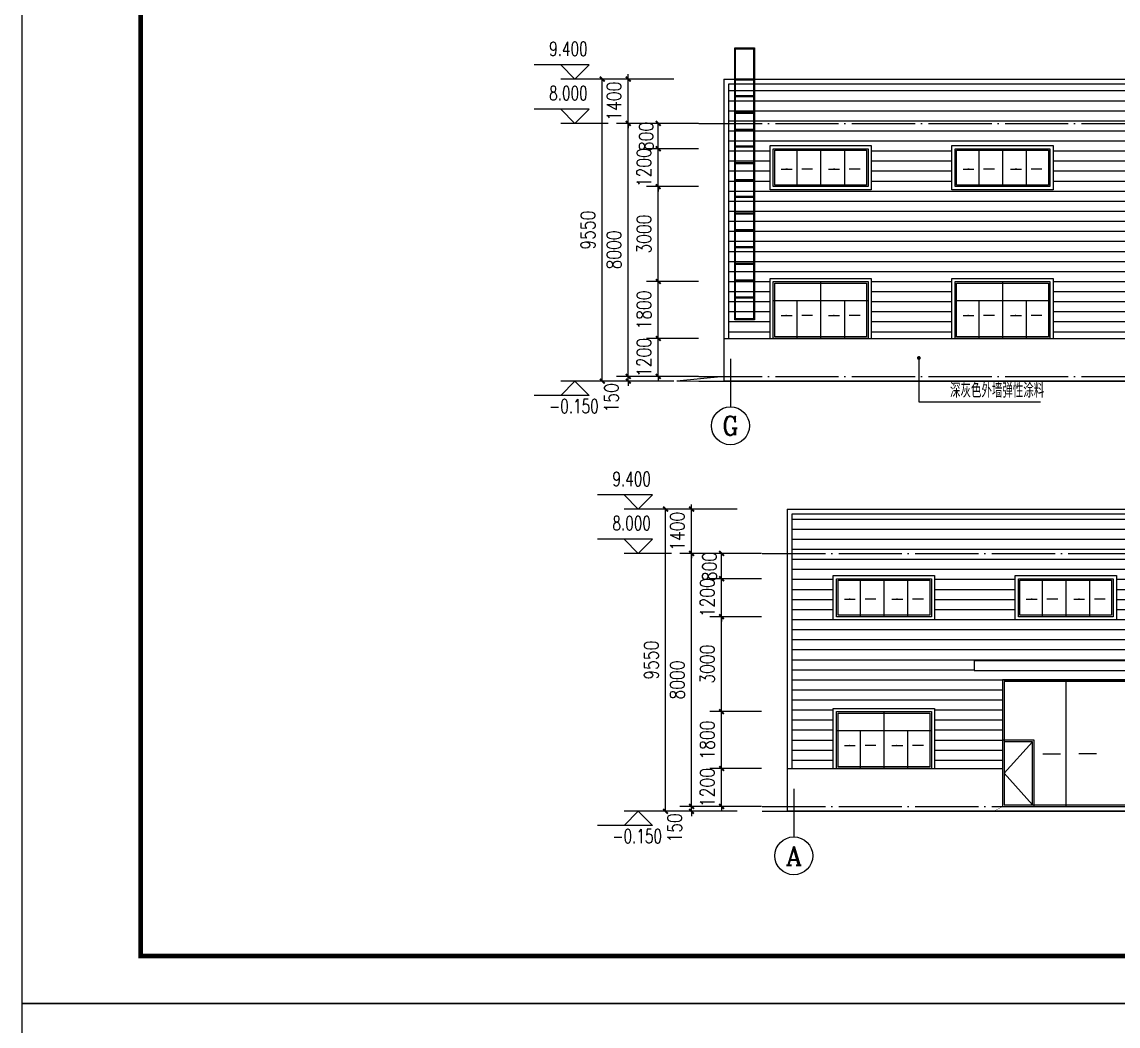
# Model space of a CAD drawing. Extents: x -21908402 to 2004492, y 83987 to 5079726.
# Drawn here: x 1811392 to 1846046, y 146275 to 178015 of the extents above; entities that cross this region are included whole.
import ezdxf
from ezdxf.enums import TextEntityAlignment as Align

# ---------------------------------------------------------------- set-up
doc = ezdxf.new("R2010")
doc.units = 0
doc.header["$LTSCALE"] = 1000
doc.linetypes.add('DOTE', pattern=[2.42, 2, -0.2, 0.02, -0.2])
doc.layers.get('0').update_dxf_attribs({"linetype": 'CONTINUOUS'})
doc.layers.get('DEFPOINTS').update_dxf_attribs({"linetype": 'CONTINUOUS'})
for name, color, linetype in [('AXIS', 3, 'CONTINUOUS'), ('AXIS_TEXT', 7, 'CONTINUOUS'), ('DIM_ELEV', 3, 'CONTINUOUS'), ('DIM_LEAD', 3, 'CONTINUOUS'), ('DIM_SYMB', 3, 'CONTINUOUS'), ('DOTE', 1, 'DOTE'), ('PUB_DIM', 3, 'CONTINUOUS'), ('PUB_TEXT', 7, 'CONTINUOUS'), ('PUB_TITLE', 4, 'CONTINUOUS'), ('WINDOW', 94, 'CONTINUOUS'), ('填充', 8, 'CONTINUOUS')]:
    doc.layers.add(name, color=color, linetype=linetype)
doc.styles.add('_TCH_AXIS', font='complex_.ttf', dxfattribs={"bigfont": 'GBCBIG'})
doc.styles.add('_TCH_DIM', font='SIMPLEX', dxfattribs={"bigfont": 'GBCBIG'})
doc.styles.add('COMPLEX', font='COMPLEX')
doc.styles.add('DIM_FONT', font='simplex.shx', dxfattribs={"width": 0.8})
doc.dimstyles.new('DIMN150', dxfattribs={"dimscale": 1.5, "dimtxt": 300, "dimasz": 100, "dimexe": 250, "dimexo": 300, "dimgap": 150, "dimtad": 1, "dimdec": 0, "dimzin": 0, "dimtxsty": 'DIM_FONT', "dimblk": 'ARCHTICK', "dimcen": 0.09, "dimclrt": 7, "dimazin": 3, "dimtfac": 1, "dimtdec": 0, "dimtix": 1, "dimtmove": 0, "dimatfit": 3, "dimtolj": 1, "dimtzin": 0})

# ---------------------------------------------------------------- blocks, each defined once
blk = doc.blocks.new('HHHHHHHGG')
at = {"layer": 'DIM_SYMB'}
for points in [[(-138605, -148864), (-138805, -148864), (-138805, -148837)], [(-138298, -148864), (-138098, -148864), (-138098, -148837)], [(-137105, -148864), (-137305, -148864), (-137305, -148837)], [(-136798, -148864), (-136598, -148864), (-136598, -148837)]]:
    blk.add_hatch(color=256, dxfattribs=at).paths.add_polyline_path(points)
for points in [[(-138949, -148864), (-138605, -148864)], [(-137954, -148864), (-138298, -148864)], [(-137449, -148864), (-137105, -148864)], [(-136454, -148864), (-136798, -148864)]]:
    blk.add_lwpolyline(points, dxfattribs=at)
at = {"layer": 'WINDOW'}
for p, q in [((-139201, -148218), (-136201, -148218)), ((-139201, -149418), (-139201, -148218)), ((-138451, -148218), (-138451, -149418)), ((-137701, -148218), (-137701, -149418)), ((-136951, -148218), (-136951, -149418)), ((-136201, -148218), (-136201, -149418)), ((-136201, -149418), (-139201, -149418))]:
    blk.add_line(p, q, dxfattribs=at)
blk.add_lwpolyline([(-139151, -148268), (-136251, -148268), (-136251, -149368), (-139151, -149368)], close=True, dxfattribs=at)
blk = doc.blocks.new('GFHHHHHH')
at = {"layer": 'DIM_SYMB'}
for points in [[(-142273, -148692), (-142473, -148692), (-142473, -148666)], [(-141967, -148692), (-141767, -148692), (-141767, -148666)], [(-140773, -148692), (-140973, -148692), (-140973, -148666)], [(-140467, -148692), (-140267, -148692), (-140267, -148666)]]:
    blk.add_hatch(color=256, dxfattribs=at).paths.add_polyline_path(points)
for points in [[(-142617, -148692), (-142273, -148692)], [(-141622, -148692), (-141967, -148692)], [(-141117, -148692), (-140773, -148692)], [(-140122, -148692), (-140467, -148692)]]:
    blk.add_lwpolyline(points, dxfattribs=at)
at = {"layer": 'WINDOW'}
for p, q in [((-142870, -147618), (-139870, -147618)), ((-142870, -149418), (-142870, -147618)), ((-141370, -147618), (-141370, -149418)), ((-139870, -147618), (-139870, -149418)), ((-142870, -148218), (-139870, -148218)), ((-142120, -148218), (-142120, -149418)), ((-140620, -148218), (-140620, -149418)), ((-139870, -149418), (-142870, -149418))]:
    blk.add_line(p, q, dxfattribs=at)
blk.add_lwpolyline([(-142820, -147668), (-139920, -147668), (-139920, -149368), (-142820, -149368)], close=True, dxfattribs=at)
blk = doc.blocks.new('FDDDGFG')
at = {"layer": 'DIM_SYMB'}
for points in [[(1842481, 175578), (1842331, 175578), (1842331, 175598)], [(1843058, 175578), (1843208, 175578), (1843208, 175598)]]:
    blk.add_hatch(color=256, dxfattribs=at).paths.add_polyline_path(points)
blk.add_lwpolyline([(1843942, 175966), (1844842, 174966), (1843942, 173966)])
for points in [[(1841926, 175578), (1842481, 175578)], [(1843613, 175578), (1843058, 175578)]]:
    blk.add_lwpolyline(points, dxfattribs=at)
at = {"layer": 'WINDOW'}
for p, q in [((1840892, 177916), (1844892, 177916)), ((1840892, 173916), (1840892, 177916)), ((1842892, 177916), (1842892, 173916)), ((1844892, 177916), (1844892, 173916)), ((1844892, 173916), (1840892, 173916))]:
    blk.add_line(p, q, dxfattribs=at)
for points in [[(1840942, 177866), (1844842, 177866), (1844842, 173966), (1840942, 173966)], [(1844892, 173916), (1843892, 173916), (1843892, 176016), (1844892, 176016)], [(1844842, 173966), (1843942, 173966), (1843942, 175966), (1844842, 175966)]]:
    blk.add_lwpolyline(points, close=True, dxfattribs=at)
blk = doc.blocks.new('123')
at = {"const_width": 10}
for points in [[(1840198, 180917), (1840498, 181067), (1844498, 181067)], [(1844798, 180917), (1844498, 181067), (1840498, 181067)]]:
    blk.add_lwpolyline(points, dxfattribs=at)
blk = doc.blocks.new('GT22')
for p, q in [((939605, 398207), (938975, 398207)), ((938975, 398207), (938975, 389607)), ((939605, 389607), (939605, 398207)), ((939575, 398177), (939005, 398177)), ((939005, 398177), (939005, 389607)), ((939575, 389607), (939575, 398177)), ((939005, 397217), (939575, 397217)), ((939005, 397187), (939575, 397187)), ((939005, 396687), (939575, 396687)), ((939005, 396657), (939575, 396657)), ((939005, 396157), (939575, 396157)), ((939005, 396127), (939575, 396127)), ((939005, 395627), (939575, 395627)), ((939005, 395597), (939575, 395597)), ((939005, 395097), (939575, 395097)), ((939005, 395067), (939575, 395067)), ((939005, 394567), (939575, 394567)), ((939005, 394537), (939575, 394537)), ((939005, 394037), (939575, 394037)), ((939005, 394007), (939575, 394007)), ((939005, 393507), (939575, 393507)), ((939005, 393477), (939575, 393477)), ((939005, 392977), (939575, 392977)), ((939005, 392947), (939575, 392947)), ((939005, 392447), (939575, 392447)), ((939005, 392417), (939575, 392417)), ((939005, 391917), (939575, 391917)), ((939005, 391887), (939575, 391887)), ((939005, 391387), (939575, 391387)), ((939005, 391357), (939575, 391357)), ((939005, 390857), (939575, 390857)), ((939005, 390827), (939575, 390827)), ((939005, 390327), (939575, 390327)), ((939005, 390297), (939575, 390297)), ((938975, 389607), (939605, 389607)), ((939005, 389637), (939575, 389637))]:
    blk.add_line(p, q)
blk = doc.blocks.new('_ARCHTICK')
at = {"color": 0, "linetype": 'BYBLOCK', "const_width": 0.4}
blk.add_lwpolyline([(-0.5, -0.5), (0.5, 0.5)], dxfattribs=at)
blk = doc.blocks.new('*D80')
at = {"layer": 'DEFPOINTS', "color": 0}
for p in [(1833510, 154415), (1835227, 154415), (1835227, 153215)]:
    blk.add_point(p, dxfattribs=at)
at = {"layer": 'PUB_DIM', "color": 0}
for p, q in [((1833510, 154415), (1833510, 154565)), ((1834777, 154415), (1833135, 154415)), ((1833510, 153215), (1833510, 154415)), ((1834777, 153215), (1833135, 153215)), ((1833510, 153215), (1833510, 153065))]:
    blk.add_line(p, q, dxfattribs=at)
at = {"layer": 'PUB_DIM', "color": 0, "xscale": 150, "yscale": 150, "zscale": 150}
for p, rotation in [((1833510, 154415), 270), ((1833510, 153215), 90)]:
    blk.add_blockref('_ARCHTICK', p, dxfattribs=dict(at, rotation=rotation))
at = {"layer": 'PUB_DIM', "color": 7, "insert": (1833060, 153815), "char_height": 450, "attachment_point": 5, "rotation": 90, "style": 'DIM_FONT'}
blk.add_mtext('\\A1;1200', dxfattribs=at)
blk = doc.blocks.new('*D81')
at = {"layer": 'DEFPOINTS', "color": 0}
for p in [(1833510, 156215), (1835227, 156215), (1835227, 154415)]:
    blk.add_point(p, dxfattribs=at)
at = {"layer": 'PUB_DIM', "color": 0}
for p, q in [((1834777, 156215), (1833135, 156215)), ((1833510, 154415), (1833510, 156215)), ((1834777, 154415), (1833135, 154415))]:
    blk.add_line(p, q, dxfattribs=at)
at = {"layer": 'PUB_DIM', "color": 0, "xscale": 150, "yscale": 150, "zscale": 150}
for p, rotation in [((1833510, 156215), 90), ((1833510, 154415), 270)]:
    blk.add_blockref('_ARCHTICK', p, dxfattribs=dict(at, rotation=rotation))
at = {"layer": 'PUB_DIM', "color": 7, "insert": (1833060, 155315), "char_height": 450, "attachment_point": 5, "rotation": 90, "style": 'DIM_FONT'}
blk.add_mtext('\\A1;1800', dxfattribs=at)
blk = doc.blocks.new('*D82')
at = {"layer": 'DEFPOINTS', "color": 0}
for p in [(1833510, 159215), (1835227, 159215), (1835227, 156215)]:
    blk.add_point(p, dxfattribs=at)
at = {"layer": 'PUB_DIM', "color": 0}
for p, q in [((1834777, 159215), (1833135, 159215)), ((1833510, 156215), (1833510, 159215)), ((1834777, 156215), (1833135, 156215))]:
    blk.add_line(p, q, dxfattribs=at)
at = {"layer": 'PUB_DIM', "color": 0, "xscale": 150, "yscale": 150, "zscale": 150}
for p, rotation in [((1833510, 159215), 90), ((1833510, 156215), 270)]:
    blk.add_blockref('_ARCHTICK', p, dxfattribs=dict(at, rotation=rotation))
at = {"layer": 'PUB_DIM', "color": 7, "insert": (1833060, 157715), "char_height": 450, "attachment_point": 5, "rotation": 90, "style": 'DIM_FONT'}
blk.add_mtext('\\A1;3000', dxfattribs=at)
blk = doc.blocks.new('*D83')
at = {"layer": 'DEFPOINTS', "color": 0}
for p in [(1833510, 160415), (1835227, 160415), (1835227, 159215)]:
    blk.add_point(p, dxfattribs=at)
at = {"layer": 'PUB_DIM', "color": 0}
for p, q in [((1833510, 160415), (1833510, 160565)), ((1834777, 160415), (1833135, 160415)), ((1833510, 159215), (1833510, 160415)), ((1834777, 159215), (1833135, 159215)), ((1833510, 159215), (1833510, 159065))]:
    blk.add_line(p, q, dxfattribs=at)
at = {"layer": 'PUB_DIM', "color": 0, "xscale": 150, "yscale": 150, "zscale": 150}
for p, rotation in [((1833510, 160415), 270), ((1833510, 159215), 90)]:
    blk.add_blockref('_ARCHTICK', p, dxfattribs=dict(at, rotation=rotation))
at = {"layer": 'PUB_DIM', "color": 7, "insert": (1833060, 159815), "char_height": 450, "attachment_point": 5, "rotation": 90, "style": 'DIM_FONT'}
blk.add_mtext('\\A1;1200', dxfattribs=at)
blk = doc.blocks.new('*D84')
at = {"layer": 'DEFPOINTS', "color": 0}
for p in [(1833510, 161215), (1835227, 161215), (1835227, 160415)]:
    blk.add_point(p, dxfattribs=at)
at = {"layer": 'PUB_DIM', "color": 0}
for p, q in [((1834777, 161215), (1833135, 161215)), ((1833510, 160415), (1833510, 161215)), ((1834777, 160415), (1833135, 160415))]:
    blk.add_line(p, q, dxfattribs=at)
at = {"layer": 'PUB_DIM', "color": 0, "xscale": 150, "yscale": 150, "zscale": 150}
for p, rotation in [((1833510, 161215), 90), ((1833510, 160415), 270)]:
    blk.add_blockref('_ARCHTICK', p, dxfattribs=dict(at, rotation=rotation))
at = {"layer": 'PUB_DIM', "color": 7, "insert": (1833127, 160800), "char_height": 450, "attachment_point": 5, "rotation": 90, "style": 'DIM_FONT'}
blk.add_mtext('\\A1;800', dxfattribs=at)
blk = doc.blocks.new('*D85')
at = {"layer": 'DEFPOINTS', "color": 0}
for p in [(1831738, 162615), (1833714, 162615), (1833714, 153065)]:
    blk.add_point(p, dxfattribs=at)
at = {"layer": 'PUB_DIM', "color": 0}
for p, q in [((1833264, 162615), (1831363, 162615)), ((1831738, 153065), (1831738, 162615)), ((1833264, 153065), (1831363, 153065))]:
    blk.add_line(p, q, dxfattribs=at)
at = {"layer": 'PUB_DIM', "color": 0, "xscale": 150, "yscale": 150, "zscale": 150}
for p, rotation in [((1831738, 162615), 90), ((1831738, 153065), 270)]:
    blk.add_blockref('_ARCHTICK', p, dxfattribs=dict(at, rotation=rotation))
at = {"layer": 'PUB_DIM', "color": 7, "insert": (1831288, 157840), "char_height": 450, "attachment_point": 5, "rotation": 90, "style": 'DIM_FONT'}
blk.add_mtext('\\A1;9550', dxfattribs=at)
blk = doc.blocks.new('*D86')
at = {"layer": 'DEFPOINTS', "color": 0}
for p in [(1832561, 153215), (1834453, 153215), (1834453, 153065)]:
    blk.add_point(p, dxfattribs=at)
at = {"layer": 'PUB_DIM', "color": 0}
for p, q in [((1834003, 153215), (1832186, 153215)), ((1832561, 153215), (1832561, 153365)), ((1832561, 153065), (1832561, 153215)), ((1834003, 153065), (1832186, 153065)), ((1832561, 153065), (1832561, 152915))]:
    blk.add_line(p, q, dxfattribs=at)
at = {"layer": 'PUB_DIM', "color": 0, "xscale": 150, "yscale": 150, "zscale": 150}
for p, rotation in [((1832561, 153215), 270), ((1832561, 153065), 90)]:
    blk.add_blockref('_ARCHTICK', p, dxfattribs=dict(at, rotation=rotation))
at = {"layer": 'PUB_DIM', "color": 7, "insert": (1832030, 152540), "char_height": 450, "attachment_point": 5, "rotation": 90, "style": 'DIM_FONT'}
blk.add_mtext('\\A1;150', dxfattribs=at)
blk = doc.blocks.new('*D87')
at = {"layer": 'DEFPOINTS', "color": 0}
for p in [(1832561, 161215), (1834453, 161215), (1834453, 153215)]:
    blk.add_point(p, dxfattribs=at)
at = {"layer": 'PUB_DIM', "color": 0}
for p, q in [((1834003, 161215), (1832186, 161215)), ((1832561, 153215), (1832561, 161215)), ((1834003, 153215), (1832186, 153215))]:
    blk.add_line(p, q, dxfattribs=at)
at = {"layer": 'PUB_DIM', "color": 0, "xscale": 150, "yscale": 150, "zscale": 150}
for p, rotation in [((1832561, 161215), 90), ((1832561, 153215), 270)]:
    blk.add_blockref('_ARCHTICK', p, dxfattribs=dict(at, rotation=rotation))
at = {"layer": 'PUB_DIM', "color": 7, "insert": (1832111, 157215), "char_height": 450, "attachment_point": 5, "rotation": 90, "style": 'DIM_FONT'}
blk.add_mtext('\\A1;8000', dxfattribs=at)
blk = doc.blocks.new('*D88')
at = {"layer": 'DEFPOINTS', "color": 0}
for p in [(1832561, 162615), (1834453, 162615), (1834453, 161215)]:
    blk.add_point(p, dxfattribs=at)
at = {"layer": 'PUB_DIM', "color": 0}
for p, q in [((1834003, 162615), (1832186, 162615)), ((1832561, 162615), (1832561, 162765)), ((1832561, 161215), (1832561, 162615)), ((1834003, 161215), (1832186, 161215)), ((1832561, 161215), (1832561, 161065))]:
    blk.add_line(p, q, dxfattribs=at)
at = {"layer": 'PUB_DIM', "color": 0, "xscale": 150, "yscale": 150, "zscale": 150}
for p, rotation in [((1832561, 162615), 270), ((1832561, 161215), 90)]:
    blk.add_blockref('_ARCHTICK', p, dxfattribs=dict(at, rotation=rotation))
at = {"layer": 'PUB_DIM', "color": 7, "insert": (1832111, 161915), "char_height": 450, "attachment_point": 5, "rotation": 90, "style": 'DIM_FONT'}
blk.add_mtext('\\A1;1400', dxfattribs=at)
blk = doc.blocks.new('*D98')
at = {"layer": 'DEFPOINTS', "color": 0}
for p in [(1831509, 168009), (1833227, 168009), (1833227, 166809)]:
    blk.add_point(p, dxfattribs=at)
at = {"layer": 'PUB_DIM', "color": 0}
for p, q in [((1831509, 168009), (1831509, 168159)), ((1832777, 168009), (1831134, 168009)), ((1831509, 166809), (1831509, 168009)), ((1832777, 166809), (1831134, 166809)), ((1831509, 166809), (1831509, 166659))]:
    blk.add_line(p, q, dxfattribs=at)
at = {"layer": 'PUB_DIM', "color": 0, "xscale": 150, "yscale": 150, "zscale": 150}
for p, rotation in [((1831509, 168009), 270), ((1831509, 166809), 90)]:
    blk.add_blockref('_ARCHTICK', p, dxfattribs=dict(at, rotation=rotation))
at = {"layer": 'PUB_DIM', "color": 7, "insert": (1831059, 167409), "char_height": 450, "attachment_point": 5, "rotation": 90, "style": 'DIM_FONT'}
blk.add_mtext('\\A1;1200', dxfattribs=at)
blk = doc.blocks.new('*D99')
at = {"layer": 'DEFPOINTS', "color": 0}
for p in [(1831509, 169809), (1833227, 169809), (1833227, 168009)]:
    blk.add_point(p, dxfattribs=at)
at = {"layer": 'PUB_DIM', "color": 0}
for p, q in [((1832777, 169809), (1831134, 169809)), ((1831509, 168009), (1831509, 169809)), ((1832777, 168009), (1831134, 168009))]:
    blk.add_line(p, q, dxfattribs=at)
at = {"layer": 'PUB_DIM', "color": 0, "xscale": 150, "yscale": 150, "zscale": 150}
for p, rotation in [((1831509, 169809), 90), ((1831509, 168009), 270)]:
    blk.add_blockref('_ARCHTICK', p, dxfattribs=dict(at, rotation=rotation))
at = {"layer": 'PUB_DIM', "color": 7, "insert": (1831059, 168909), "char_height": 450, "attachment_point": 5, "rotation": 90, "style": 'DIM_FONT'}
blk.add_mtext('\\A1;1800', dxfattribs=at)
blk = doc.blocks.new('*D100')
at = {"layer": 'DEFPOINTS', "color": 0}
for p in [(1831509, 172809), (1833227, 172809), (1833227, 169809)]:
    blk.add_point(p, dxfattribs=at)
at = {"layer": 'PUB_DIM', "color": 0}
for p, q in [((1832777, 172809), (1831134, 172809)), ((1831509, 169809), (1831509, 172809)), ((1832777, 169809), (1831134, 169809))]:
    blk.add_line(p, q, dxfattribs=at)
at = {"layer": 'PUB_DIM', "color": 0, "xscale": 150, "yscale": 150, "zscale": 150}
for p, rotation in [((1831509, 172809), 90), ((1831509, 169809), 270)]:
    blk.add_blockref('_ARCHTICK', p, dxfattribs=dict(at, rotation=rotation))
at = {"layer": 'PUB_DIM', "color": 7, "insert": (1831059, 171309), "char_height": 450, "attachment_point": 5, "rotation": 90, "style": 'DIM_FONT'}
blk.add_mtext('\\A1;3000', dxfattribs=at)
blk = doc.blocks.new('*D101')
at = {"layer": 'DEFPOINTS', "color": 0}
for p in [(1831509, 174009), (1833227, 174009), (1833227, 172809)]:
    blk.add_point(p, dxfattribs=at)
at = {"layer": 'PUB_DIM', "color": 0}
for p, q in [((1832777, 174009), (1831134, 174009)), ((1831509, 174009), (1831509, 174159)), ((1831509, 172809), (1831509, 174009)), ((1832777, 172809), (1831134, 172809)), ((1831509, 172809), (1831509, 172659))]:
    blk.add_line(p, q, dxfattribs=at)
at = {"layer": 'PUB_DIM', "color": 0, "xscale": 150, "yscale": 150, "zscale": 150}
for p, rotation in [((1831509, 174009), 270), ((1831509, 172809), 90)]:
    blk.add_blockref('_ARCHTICK', p, dxfattribs=dict(at, rotation=rotation))
at = {"layer": 'PUB_DIM', "color": 7, "insert": (1831059, 173409), "char_height": 450, "attachment_point": 5, "rotation": 90, "style": 'DIM_FONT'}
blk.add_mtext('\\A1;1200', dxfattribs=at)
blk = doc.blocks.new('*D102')
at = {"layer": 'DEFPOINTS', "color": 0}
for p in [(1831509, 174809), (1833227, 174809), (1833227, 174009)]:
    blk.add_point(p, dxfattribs=at)
at = {"layer": 'PUB_DIM', "color": 0}
for p, q in [((1832777, 174809), (1831134, 174809)), ((1831509, 174009), (1831509, 174809)), ((1832777, 174009), (1831134, 174009))]:
    blk.add_line(p, q, dxfattribs=at)
at = {"layer": 'PUB_DIM', "color": 0, "xscale": 150, "yscale": 150, "zscale": 150}
for p, rotation in [((1831509, 174809), 90), ((1831509, 174009), 270)]:
    blk.add_blockref('_ARCHTICK', p, dxfattribs=dict(at, rotation=rotation))
at = {"layer": 'PUB_DIM', "color": 7, "insert": (1831127, 174394), "char_height": 450, "attachment_point": 5, "rotation": 90, "style": 'DIM_FONT'}
blk.add_mtext('\\A1;800', dxfattribs=at)
blk = doc.blocks.new('*D103')
at = {"layer": 'DEFPOINTS', "color": 0}
for p in [(1829738, 176209), (1831714, 176209), (1831714, 166659)]:
    blk.add_point(p, dxfattribs=at)
at = {"layer": 'PUB_DIM', "color": 0}
for p, q in [((1831264, 176209), (1829363, 176209)), ((1829738, 166659), (1829738, 176209)), ((1831264, 166659), (1829363, 166659))]:
    blk.add_line(p, q, dxfattribs=at)
at = {"layer": 'PUB_DIM', "color": 0, "xscale": 150, "yscale": 150, "zscale": 150}
for p, rotation in [((1829738, 176209), 90), ((1829738, 166659), 270)]:
    blk.add_blockref('_ARCHTICK', p, dxfattribs=dict(at, rotation=rotation))
at = {"layer": 'PUB_DIM', "color": 7, "insert": (1829288, 171434), "char_height": 450, "attachment_point": 5, "rotation": 90, "style": 'DIM_FONT'}
blk.add_mtext('\\A1;9550', dxfattribs=at)
blk = doc.blocks.new('*D104')
at = {"layer": 'DEFPOINTS', "color": 0}
for p in [(1830561, 166809), (1832452, 166809), (1832452, 166659)]:
    blk.add_point(p, dxfattribs=at)
at = {"layer": 'PUB_DIM', "color": 0}
for p, q in [((1832002, 166809), (1830186, 166809)), ((1830561, 166809), (1830561, 166959)), ((1830561, 166659), (1830561, 166809)), ((1832002, 166659), (1830186, 166659)), ((1830561, 166659), (1830561, 166509))]:
    blk.add_line(p, q, dxfattribs=at)
at = {"layer": 'PUB_DIM', "color": 0, "xscale": 150, "yscale": 150, "zscale": 150}
for p, rotation in [((1830561, 166809), 270), ((1830561, 166659), 90)]:
    blk.add_blockref('_ARCHTICK', p, dxfattribs=dict(at, rotation=rotation))
at = {"layer": 'PUB_DIM', "color": 7, "insert": (1830029, 166134), "char_height": 450, "attachment_point": 5, "rotation": 90, "style": 'DIM_FONT'}
blk.add_mtext('\\A1;150', dxfattribs=at)
blk = doc.blocks.new('*D105')
at = {"layer": 'DEFPOINTS', "color": 0}
for p in [(1830561, 174809), (1832452, 174809), (1832452, 166809)]:
    blk.add_point(p, dxfattribs=at)
at = {"layer": 'PUB_DIM', "color": 0}
for p, q in [((1832002, 174809), (1830186, 174809)), ((1830561, 166809), (1830561, 174809)), ((1832002, 166809), (1830186, 166809))]:
    blk.add_line(p, q, dxfattribs=at)
at = {"layer": 'PUB_DIM', "color": 0, "xscale": 150, "yscale": 150, "zscale": 150}
for p, rotation in [((1830561, 174809), 90), ((1830561, 166809), 270)]:
    blk.add_blockref('_ARCHTICK', p, dxfattribs=dict(at, rotation=rotation))
at = {"layer": 'PUB_DIM', "color": 7, "insert": (1830111, 170809), "char_height": 450, "attachment_point": 5, "rotation": 90, "style": 'DIM_FONT'}
blk.add_mtext('\\A1;8000', dxfattribs=at)
blk = doc.blocks.new('*D106')
at = {"layer": 'DEFPOINTS', "color": 0}
for p in [(1830561, 176209), (1832452, 176209), (1832452, 174809)]:
    blk.add_point(p, dxfattribs=at)
at = {"layer": 'PUB_DIM', "color": 0}
for p, q in [((1832002, 176209), (1830186, 176209)), ((1830561, 176209), (1830561, 176359)), ((1830561, 174809), (1830561, 176209)), ((1832002, 174809), (1830186, 174809)), ((1830561, 174809), (1830561, 174659))]:
    blk.add_line(p, q, dxfattribs=at)
at = {"layer": 'PUB_DIM', "color": 0, "xscale": 150, "yscale": 150, "zscale": 150}
for p, rotation in [((1830561, 176209), 270), ((1830561, 174809), 90)]:
    blk.add_blockref('_ARCHTICK', p, dxfattribs=dict(at, rotation=rotation))
at = {"layer": 'PUB_DIM', "color": 7, "insert": (1830111, 175509), "char_height": 450, "attachment_point": 5, "rotation": 90, "style": 'DIM_FONT'}
blk.add_mtext('\\A1;1400', dxfattribs=at)
blk = doc.blocks.new('_AXISO')
blk.add_circle((0, 0), 0.5)
at = {"layer": 'AXIS_TEXT', "style": 'COMPLEX', "width": 1.041667}
blk.add_attdef('A', text='', height=0.56, dxfattribs=at).set_placement((-0.25, -0.28), (0.25, -0.28), align=Align.FIT)

msp = doc.modelspace()

# ---------------------------------------------------------------- hatches: boundary and pattern name
at = {"layer": '填充'}
h = msp.add_hatch(dxfattribs=at)
h.set_pattern_fill('ANSI31', color=256, scale=200, angle=135, style=0)
h.set_pattern_definition([(180, (10739.67, 6933.48), (-3e-14, -317.5), [])])
h.paths.add_polyline_path([(1833742.1, 176058.8), (1833742.1, 174808.8), (1868442.1, 174808.8), (1868442.1, 176058.8)])
h.paths.add_polyline_path([(1833742.1, 174808.8), (1833742.1, 173523.6), (1835042.1, 173523.6), (1835042.1, 174108.8), (1838242.1, 174108.8), (1838242.1, 173523.6), (1840792.1, 173523.6), (1840792.1, 174108.8), (1843992.1, 174108.8), (1843992.1, 173523.6), (1846592.1, 173523.6), (1846592.1, 174108.8), (1849792.1, 174108.8), (1849792.1, 173523.6), (1852392.1, 173523.6), (1852392.1, 174108.8), (1855592.1, 174108.8), (1855592.1, 173523.6), (1857692.1, 173523.6), (1857692.1, 174108.8), (1860892.1, 174108.8), (1860892.1, 173523.6), (1863942.1, 173523.6), (1863942.1, 174108.8), (1867142.1, 174108.8), (1867142.1, 173523.6), (1868442.1, 173523.6), (1868442.1, 174808.8)])
h.paths.add_polyline_path([(1840792.1, 169908.8), (1843992.1, 169908.8), (1843992.1, 169293.3), (1846592.1, 169293.3), (1846592.1, 169908.8), (1849792.1, 169908.8), (1849792.1, 169293.3), (1852392.1, 169293.3), (1852392.1, 169908.8), (1855592.1, 169908.8), (1855592.1, 169293.3), (1857692.1, 169293.3), (1857692.1, 169908.8), (1860892.1, 169908.8), (1860892.1, 169293.3), (1863942.1, 169293.3), (1863942.1, 169908.8), (1867142.1, 169908.8), (1867142.1, 169293.3), (1868442.1, 169293.3), (1868442.1, 173523.6), (1867142.1, 173523.6), (1867142.1, 172708.8), (1863942.1, 172708.8), (1863942.1, 173523.6), (1860892.1, 173523.6), (1860892.1, 172708.8), (1857692.1, 172708.8), (1857692.1, 173523.6), (1855592.1, 173523.6), (1855592.1, 172708.8), (1852392.1, 172708.8), (1852392.1, 173523.6), (1849792.1, 173523.6), (1849792.1, 172708.8), (1846592.1, 172708.8), (1846592.1, 173523.6), (1843992.1, 173523.6), (1843992.1, 172708.8), (1840792.1, 172708.8), (1840792.1, 173523.6), (1838242.1, 173523.6), (1838242.1, 172708.8), (1835042.1, 172708.8), (1835042.1, 173523.6), (1833742.1, 173523.6), (1833742.1, 169293.3), (1835042.1, 169293.3), (1835042.1, 169908.8), (1838242.1, 169908.8), (1838242.1, 169293.3), (1840792.1, 169293.3)])
h.paths.add_polyline_path([(1835042.1, 168008.8), (1835042.1, 169293.3), (1833742.1, 169293.3), (1833742.1, 168008.8)])
h.paths.add_polyline_path([(1840792.1, 168008.8), (1840792.1, 169293.3), (1838242.1, 169293.3), (1838242.1, 168008.8)])
h.paths.add_polyline_path([(1846592.1, 168008.8), (1846592.1, 169293.3), (1843992.1, 169293.3), (1843992.1, 168008.8)])
h.paths.add_polyline_path([(1852392.1, 168008.8), (1852392.1, 169293.3), (1849792.1, 169293.3), (1849792.1, 168008.8)])
h.paths.add_polyline_path([(1857692.1, 168008.8), (1857692.1, 169293.3), (1855592.1, 169293.3), (1855592.1, 168008.8)])
h.paths.add_polyline_path([(1863942.1, 168008.8), (1863942.1, 169293.3), (1860892.1, 169293.3), (1860892.1, 168008.8)])
h.paths.add_polyline_path([(1868442.1, 168008.8), (1868442.1, 169293.3), (1867142.1, 169293.3), (1867142.1, 168008.8)])
h = msp.add_hatch(dxfattribs=at)
h.set_pattern_fill('ANSI31', color=256, scale=200, angle=135, style=0)
h.set_pattern_definition([(7e-15, (3821189.4, -13594), (3e-14, -317.5), [])])
h.paths.add_polyline_path([(1835742.6, 161214.8), (1835742.6, 162464.8), (1870442.6, 162464.8), (1870442.6, 161214.8)])
h.paths.add_polyline_path([(1851792.6, 159742.5), (1851792.6, 160514.8), (1848592.6, 160514.8), (1848592.6, 159742.5), (1845992.6, 159742.5), (1845992.6, 160514.8), (1842792.6, 160514.8), (1842792.6, 159742.5), (1840242.6, 159742.5), (1840242.6, 160514.8), (1837042.6, 160514.8), (1837042.6, 159742.5), (1835742.6, 159742.5), (1835742.6, 161214.8), (1870442.6, 161214.8), (1870442.6, 159742.5), (1869142.6, 159742.5), (1869142.6, 160514.8), (1865942.6, 160514.8), (1865942.6, 159742.5), (1862892.6, 159742.5), (1862892.6, 160514.8), (1859692.6, 160514.8), (1859692.6, 159742.5), (1857592.6, 159742.5), (1857592.6, 160514.8), (1854392.6, 160514.8), (1854392.6, 159742.5)])
h.paths.add_polyline_path([(1851792.6, 159114.8), (1851792.6, 159742.5), (1854392.6, 159742.5), (1854392.6, 159114.8), (1857592.6, 159114.8), (1857592.6, 159742.5), (1859692.6, 159742.5), (1859692.6, 159114.8), (1862892.6, 159114.8), (1862892.6, 159742.5), (1865942.6, 159742.5), (1865942.6, 159114.8), (1869142.6, 159114.8), (1869142.6, 159742.5), (1870442.6, 159742.5), (1870442.6, 155716.7), (1869142.6, 155716.7), (1869142.6, 156314.8), (1865942.6, 156314.8), (1865942.6, 155716.7), (1862892.6, 155716.7), (1862892.6, 156314.8), (1859692.6, 156314.8), (1859692.6, 155716.7), (1857592.6, 155716.7), (1857592.6, 156314.8), (1854392.6, 156314.8), (1854392.6, 155716.7), (1851792.6, 155716.7), (1851792.6, 156314.8), (1848592.6, 156314.8), (1848592.6, 155716.7), (1846392.6, 155716.7), (1846392.6, 157214.8), (1842392.6, 157214.8), (1842392.6, 155716.7), (1840242.6, 155716.7), (1840242.6, 156314.8), (1837042.6, 156314.8), (1837042.6, 155716.7), (1835742.6, 155716.7), (1835742.6, 159742.5), (1837042.6, 159742.5), (1837042.6, 159114.8), (1840242.6, 159114.8), (1840242.6, 159742.5), (1842792.6, 159742.5), (1842792.6, 159114.8), (1845992.6, 159114.8), (1845992.6, 159742.5), (1848592.6, 159742.5), (1848592.6, 159114.8)])
h.paths.add_polyline_path([(1847292.6, 157814.8), (1841492.6, 157814.8), (1841492.6, 157514.8), (1847292.6, 157514.8)], flags=16)
h.paths.add_polyline_path([(1870442.6, 155716.7), (1870442.6, 154414.8), (1869142.6, 154414.8), (1869142.6, 155716.7)])
h.paths.add_polyline_path([(1865942.6, 155716.7), (1865942.6, 154414.8), (1862892.6, 154414.8), (1862892.6, 155716.7)])
h.paths.add_polyline_path([(1857592.6, 154414.8), (1857592.6, 155716.7), (1859692.6, 155716.7), (1859692.6, 154414.8)])
h.paths.add_polyline_path([(1854392.6, 155716.7), (1854392.6, 154414.8), (1851792.6, 154414.8), (1851792.6, 155716.7)])
h.paths.add_polyline_path([(1846392.6, 154414.8), (1846392.6, 155716.7), (1848592.6, 155716.7), (1848592.6, 154414.8)])
h.paths.add_polyline_path([(1842392.6, 155716.7), (1842392.6, 154414.8), (1840242.6, 154414.8), (1840242.6, 155716.7)])
h.paths.add_polyline_path([(1837042.6, 154414.8), (1835742.6, 154414.8), (1835742.6, 155716.7), (1837042.6, 155716.7)])

# ---------------------------------------------------------------- linework, layer by layer
for p, q in [((1833592.1, 168008.8), (1868442.1, 168008.8)), ((1838242.1, 168008.8), (1868592.1, 168008.8)), ((1835592.6, 154414.8), (1842392.6, 154414.8)), ((1840242.6, 154414.8), (1842392.6, 154414.8))]:
    msp.add_line(p, q)
at = {"const_width": 30}
for points in [[(1833592.1, 176208.8), (1868592.1, 176208.8), (1868592.1, 166658.8), (1833592.1, 166658.8)], [(1835592.6, 162614.8), (1870592.6, 162614.8), (1870592.6, 153064.8), (1835592.6, 153064.8)]]:
    msp.add_lwpolyline(points, close=True, dxfattribs=at)
for points in [[(1833592.1, 176208.8), (1868592.1, 176208.8), (1868592.1, 166658.8), (1833592.1, 166658.8)], [(1835042.1, 174108.8), (1838242.1, 174108.8), (1838242.1, 172708.8), (1835042.1, 172708.8)], [(1840792.1, 174108.8), (1843992.1, 174108.8), (1843992.1, 172708.8), (1840792.1, 172708.8)], [(1835592.6, 162614.8), (1870592.6, 162614.8), (1870592.6, 153064.8), (1835592.6, 153064.8)], [(1837042.6, 160514.8), (1840242.6, 160514.8), (1840242.6, 159114.8), (1837042.6, 159114.8)], [(1842792.6, 160514.8), (1845992.6, 160514.8), (1845992.6, 159114.8), (1842792.6, 159114.8)], [(1847292.6, 157814.8), (1841492.6, 157814.8), (1841492.6, 157514.8), (1847292.6, 157514.8)]]:
    msp.add_lwpolyline(points, close=True)
for points in [[(1833592.1, 168008.8), (1833592.1, 176208.8), (1868592.1, 176208.8), (1868592.1, 168008.8)], [(1833742.1, 168008.8), (1833742.1, 176058.8), (1868442.1, 176058.8), (1868442.1, 168008.8)], [(1835042.1, 168008.8), (1835042.1, 169908.8), (1838242.1, 169908.8), (1838242.1, 168008.8)], [(1840792.1, 168008.8), (1840792.1, 169908.8), (1843992.1, 169908.8), (1843992.1, 168008.8)], [(1833592.1, 166808.8), (1832092.1, 166658.8)], [(1832792.1, 166658.8), (1869392.1, 166658.8)], [(1835592.6, 154414.8), (1835592.6, 162614.8), (1870592.6, 162614.8), (1870592.6, 154414.8)], [(1835742.6, 154414.8), (1835742.6, 162464.8), (1870442.6, 162464.8), (1870442.6, 154414.8)], [(1837042.6, 154414.8), (1837042.6, 156314.8), (1840242.6, 156314.8), (1840242.6, 154414.8)], [(1834792.6, 153064.8), (1871392.6, 153064.8)]]:
    msp.add_lwpolyline(points)
for points in [[(1832092.1, 166658.8), (1868592.1, 166658.8), (1870092.1, 166658.8)], [(1834792.6, 153064.8), (1870592.6, 153064.8), (1872092.6, 153064.8)]]:
    msp.add_lwpolyline(points, dxfattribs=at)
at = {"layer": 'AXIS'}
for p, q in [((1833792.1, 167369.1), (1833792.1, 165849.8)), ((1835792.6, 153775.1), (1835792.6, 152255.7))]:
    msp.add_line(p, q, dxfattribs=at)
at = {"layer": 'DIM_ELEV'}
for p, q in [((1829325.5, 176658.8), (1827582.8, 176658.8)), ((1828875.5, 176208.8), (1828425.5, 176658.8)), ((1828875.5, 176208.8), (1829325.5, 176658.8)), ((1829925.5, 176208.8), (1828425.5, 176208.8)), ((1829325.5, 175258.8), (1827582.8, 175258.8)), ((1828875.5, 174808.8), (1828425.5, 175258.8)), ((1828875.5, 174808.8), (1829325.5, 175258.8)), ((1829925.5, 174808.8), (1828425.5, 174808.8)), ((1828875.5, 166658.8), (1828425.5, 166208.8)), ((1829925.5, 166658.8), (1828425.5, 166658.8)), ((1828875.5, 166658.8), (1829325.5, 166208.8)), ((1829325.5, 166208.8), (1827582.8, 166208.8)), ((1831326, 163064.8), (1829583.3, 163064.8)), ((1830876, 162614.8), (1830426, 163064.8)), ((1830876, 162614.8), (1831326, 163064.8)), ((1831926, 162614.8), (1830426, 162614.8)), ((1831326, 161664.8), (1829583.3, 161664.8)), ((1830876, 161214.8), (1830426, 161664.8)), ((1830876, 161214.8), (1831326, 161664.8)), ((1831926, 161214.8), (1830426, 161214.8)), ((1830876, 153064.8), (1830426, 152614.8)), ((1831926, 153064.8), (1830426, 153064.8)), ((1830876, 153064.8), (1831326, 152614.8)), ((1831326, 152614.8), (1829583.3, 152614.8))]:
    msp.add_line(p, q, dxfattribs=at)
at = {"layer": 'DIM_LEAD'}
for p, q in [((1839747.7, 167394.1), (1839747.7, 166004.4)), ((1839747.7, 166004.4), (1843588.2, 166004.4))]:
    msp.add_line(p, q, dxfattribs=at)
at = {"layer": 'DIM_LEAD', "const_width": 60}
msp.add_lwpolyline([(1839747.7, 167424.1, 1), (1839747.7, 167364.1, 1)], format="xyb", close=True, dxfattribs=at)
at = {"layer": 'DOTE'}
for p, q in [((1832792.1, 174808.8), (1869392.1, 174808.8)), ((1832792.1, 166808.8), (1869392.1, 166808.8)), ((1832792.1, 166658.8), (1869392.1, 166658.8)), ((1834792.6, 161214.8), (1871392.6, 161214.8)), ((1834792.6, 153214.8), (1871392.6, 153214.8)), ((1834792.6, 153064.8), (1871392.6, 153064.8))]:
    msp.add_line(p, q, dxfattribs=at)
at = {"layer": 'PUB_TITLE'}
for points in [[(1811391.5, 146987.2), (1900491.5, 146987.2), (1900491.5, 209987.2), (1811391.5, 209987.2)], [(1811391.5, 83987.2), (1900491.5, 83987.2), (1900491.5, 146987.2), (1811391.5, 146987.2)]]:
    msp.add_lwpolyline(points, close=True, dxfattribs=at)
at = {"layer": 'PUB_TITLE', "const_width": 150}
msp.add_lwpolyline([(1815141.5, 148487.2), (1898991.5, 148487.2), (1898991.5, 208487.2), (1815141.5, 208487.2)], close=True, dxfattribs=at)

# ---------------------------------------------------------------- block references
at = {"extrusion": (0, 0, -1), "zscale": -1}
msp.add_blockref('GT22', (-2773529.6, -221008.5), dxfattribs=at)
for name, p in [('HHHHHHHGG', (1974343.6, 322227)), ('HHHHHHHGG', (1980093.6, 322227)), ('GFHHHHHH', (1978011.8, 317427)), ('GFHHHHHH', (1983761.8, 317427)), ('HHHHHHHGG', (1976344.1, 308633)), ('HHHHHHHGG', (1982094.1, 308633)), ('GFHHHHHH', (1980012.3, 303833))]:
    msp.add_blockref(name, p)
at = {"xscale": -1}
for name, p in [('FDDDGFG', (3687284.6, -20701.6)), ('123', (3686900.6, -27852.5))]:
    msp.add_blockref(name, p, dxfattribs=at)
at = {"layer": 'AXIS'}
ref = msp.add_blockref('_AXISO', (1833792.1, 165249.8), dxfattribs=dict(at, xscale=1200, yscale=1200, zscale=1200))
ref.add_attrib('A', 'G', dxfattribs={"layer": 'AXIS_TEXT', "height": 594.7, "style": '_TCH_AXIS', "width": 0.784227}).set_placement((1833537.2, 164952.4), (1834047, 164952.4), align=Align.FIT)
ref = msp.add_blockref('_AXISO', (1835792.6, 151655.7), dxfattribs=dict(at, xscale=1200, yscale=1200, zscale=1200))
ref.add_attrib('A', 'A', dxfattribs={"layer": 'AXIS_TEXT', "height": 594.7, "style": '_TCH_AXIS', "width": 0.857143}).set_placement((1835537.8, 151358.4), (1836047.5, 151358.4), align=Align.FIT)

# ---------------------------------------------------------------- texts
at = {"layer": 'PUB_TEXT', "style": '_TCH_DIM', "width": 0.705882}
for s, p in [('9.400', (1828059.9, 176939.1)), ('8.000', (1828059.9, 175539.1)), ('-0.150', (1828059.9, 165649.1)), ('9.400', (1830060.4, 163345.1)), ('8.000', (1830060.4, 161945.1)), ('-0.150', (1830060.4, 152055.1))]:
    msp.add_text(s, height=446.25, dxfattribs=at).set_placement(p)
at = {"layer": 'PUB_TEXT', "style": '_TCH_DIM'}
msp.add_text('深灰色外墙弹性涂料', height=459.57, dxfattribs=at).set_placement((1840734.1, 166139.4))

# ---------------------------------------------------------------- dimensions: what is measured, and where the dimension line sits
at = {"layer": 'PUB_DIM'}
for p1, p2, distance, picture, middle in [((1831713.5, 166658.8), (1831713.5, 176208.8), 1975.8, '*D103', (1829287.7, 171433.8)), ((1832452.3, 174808.8), (1832452.3, 176208.8), 1891.5, '*D106', (1830110.8, 175508.8)), ((1832452.3, 166808.8), (1832452.3, 174808.8), 1891.5, '*D105', (1830110.8, 170808.8)), ((1833226.6, 172808.8), (1833226.6, 174008.8), 1717.4, '*D101', (1831059.3, 173408.8)), ((1833226.6, 169808.8), (1833226.6, 172808.8), 1717.4, '*D100', (1831059.3, 171308.8)), ((1833226.6, 168008.8), (1833226.6, 169808.8), 1717.4, '*D99', (1831059.3, 168908.8)), ((1833226.6, 166808.8), (1833226.6, 168008.8), 1717.4, '*D98', (1831059.3, 167408.8)), ((1833714, 153064.8), (1833714, 162614.8), 1975.8, '*D85', (1831288.2, 157839.8)), ((1834452.8, 161214.8), (1834452.8, 162614.8), 1891.5, '*D88', (1832111.4, 161914.8)), ((1834452.8, 153214.8), (1834452.8, 161214.8), 1891.5, '*D87', (1832111.4, 157214.8)), ((1835227.2, 159214.8), (1835227.2, 160414.8), 1717.4, '*D83', (1833059.8, 159814.8)), ((1835227.2, 156214.8), (1835227.2, 159214.8), 1717.4, '*D82', (1833059.8, 157714.8)), ((1835227.2, 154414.8), (1835227.2, 156214.8), 1717.4, '*D81', (1833059.8, 155314.8)), ((1835227.2, 153214.8), (1835227.2, 154414.8), 1717.4, '*D80', (1833059.8, 153814.8))]:
    dim = msp.add_aligned_dim(p1=p1, p2=p2, distance=distance, dimstyle='DIMN150', dxfattribs=at)
    dim.commit()
    dim.dimension.update_dxf_attribs({"geometry": picture, "text_midpoint": middle})
for base, p1, p2, picture, middle in [((1831509.3, 174808.8), (1833226.6, 174008.8), (1833226.6, 174808.8), '*D102', (1831126.6, 174394.5)), ((1830560.8, 166808.8), (1832452.3, 166658.8), (1832452.3, 166808.8), '*D104', (1830029.2, 166133.8)), ((1833509.8, 161214.8), (1835227.2, 160414.8), (1835227.2, 161214.8), '*D84', (1833127.2, 160800.5)), ((1832561.4, 153214.8), (1834452.8, 153064.8), (1834452.8, 153214.8), '*D86', (1832029.7, 152539.8))]:
    dim = msp.add_linear_dim(base=base, p1=p1, p2=p2, angle=90, dimstyle='DIMN150', dxfattribs=at)
    dim.commit()
    dim.dimension.update_dxf_attribs({"geometry": picture, "text_midpoint": middle, "dimtype": 129})

doc.saveas('drawing.dxf')
